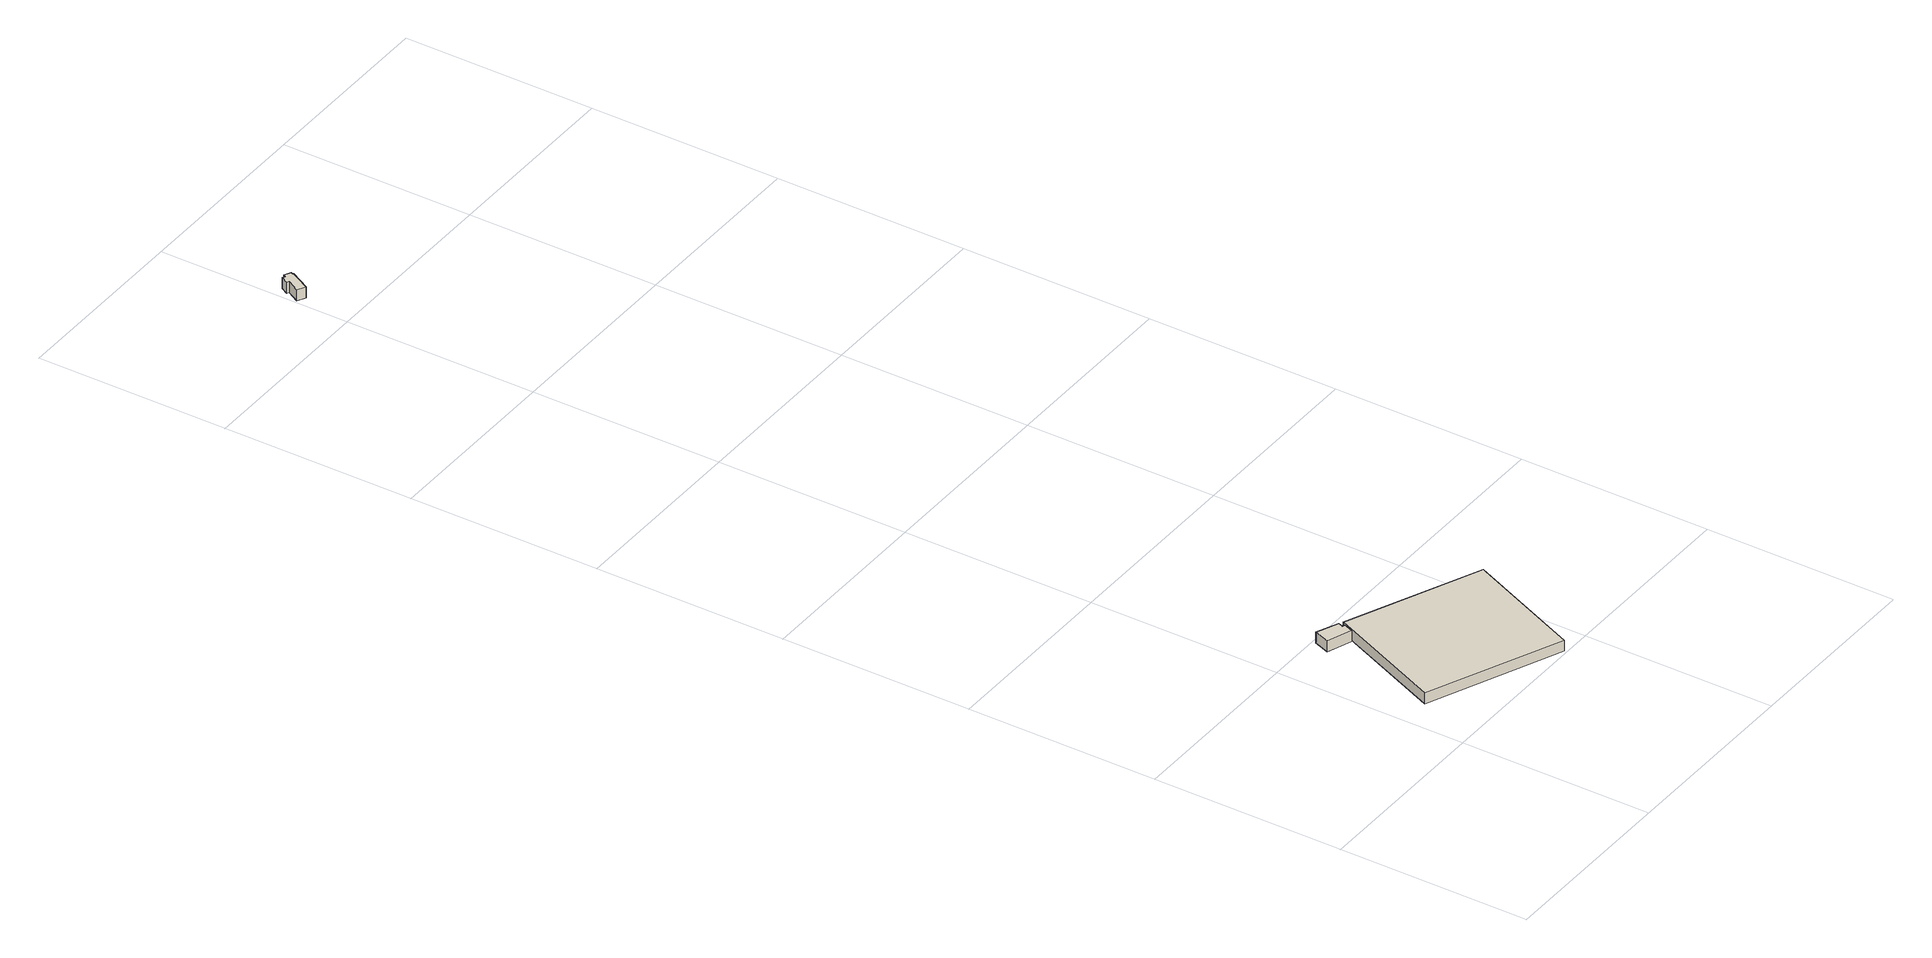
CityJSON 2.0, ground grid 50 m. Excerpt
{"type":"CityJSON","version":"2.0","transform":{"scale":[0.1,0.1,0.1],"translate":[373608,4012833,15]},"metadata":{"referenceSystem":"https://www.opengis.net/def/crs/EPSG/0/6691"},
"CityObjects":{
"building1":{"type":"Building","attributes":{"枝番":1,"利根川水系渡良瀬川洪水浸水想定区域（計画規模）.規模":"L1","利根川水系渡良瀬川洪水浸水想定区域（計画規模）.浸水ランク":"1","利根川水系渡良瀬川洪水浸水想定区域（計画規模）.浸水深":0.35,"利根川水系渡良瀬川洪水浸水想定区域（想定最大規模）.規模":"L2","利根川水系渡良瀬川洪水浸水想定区域（想定最大規模）.浸水ランク":"2","利根川水系渡良瀬川洪水浸水想定区域（想定最大規模）.浸水深":2.25,"利根川水系渡良瀬川洪水浸水想定区域（想定最大規模）.継続時間":125.4,"利根川水系利根川洪水浸水想定区域（計画規模）.規模":"L1","利根川水系利根川洪水浸水想定区域（計画規模）.浸水ランク":"3","利根川水系利根川洪水浸水想定区域（計画規模）.浸水深":3.2,"利根川水系利根川洪水浸水想定区域（想定最大規模）.規模":"L2","利根川水系利根川洪水浸水想定区域（想定最大規模）.浸水ランク":"4","利根川水系利根川洪水浸水想定区域（想定最大規模）.浸水深":5.43,"BuildingDetails.prefecture":"10","BuildingDetails.city":"10207"},"geometry":[{"type":"Solid","lod":"1","boundaries":[[[[0,1,2,3,4,5]],[[4,6,7,5]],[[3,8,6,4]],[[2,9,8,3]],[[1,10,9,2]],[[0,11,10,1]],[[5,7,11,0]],[[6,8,9,10,11,7]]]]}]},
"building2":{"type":"Building","attributes":{"枝番":1,"利根川水系渡良瀬川洪水浸水想定区域（計画規模）.規模":"L1","利根川水系渡良瀬川洪水浸水想定区域（計画規模）.浸水ランク":"1","利根川水系渡良瀬川洪水浸水想定区域（計画規模）.浸水深":0.41,"利根川水系渡良瀬川洪水浸水想定区域（想定最大規模）.規模":"L2","利根川水系渡良瀬川洪水浸水想定区域（想定最大規模）.浸水ランク":"2","利根川水系渡良瀬川洪水浸水想定区域（想定最大規模）.浸水深":2.35,"利根川水系渡良瀬川洪水浸水想定区域（想定最大規模）.継続時間":131.8,"利根川水系利根川洪水浸水想定区域（計画規模）.規模":"L1","利根川水系利根川洪水浸水想定区域（計画規模）.浸水ランク":"3","利根川水系利根川洪水浸水想定区域（計画規模）.浸水深":3.3,"利根川水系利根川洪水浸水想定区域（想定最大規模）.規模":"L2","利根川水系利根川洪水浸水想定区域（想定最大規模）.浸水ランク":"4","利根川水系利根川洪水浸水想定区域（想定最大規模）.浸水深":5.53,"BuildingDetails.prefecture":"10","BuildingDetails.city":"10207"},"geometry":[{"type":"Solid","lod":"1","boundaries":[[[[12,13,14,15]],[[14,16,17,15]],[[13,18,16,14]],[[12,19,18,13]],[[15,17,19,12]],[[16,18,19,17]]]]}]},
"building3":{"type":"Building","attributes":{"枝番":1,"利根川水系渡良瀬川洪水浸水想定区域（計画規模）.規模":"L1","利根川水系渡良瀬川洪水浸水想定区域（計画規模）.浸水ランク":"2","利根川水系渡良瀬川洪水浸水想定区域（計画規模）.浸水深":1.12,"利根川水系渡良瀬川洪水浸水想定区域（計画規模）.継続時間":10.7,"利根川水系渡良瀬川洪水浸水想定区域（想定最大規模）.規模":"L2","利根川水系渡良瀬川洪水浸水想定区域（想定最大規模）.浸水ランク":"2","利根川水系渡良瀬川洪水浸水想定区域（想定最大規模）.浸水深":1.87,"利根川水系渡良瀬川洪水浸水想定区域（想定最大規模）.継続時間":141.9,"利根川水系矢場川洪水浸水想定区域（想定最大規模）.規模":"L2","利根川水系矢場川洪水浸水想定区域（想定最大規模）.浸水ランク":"1","利根川水系矢場川洪水浸水想定区域（想定最大規模）.浸水深":0.45,"利根川水系多々良川洪水浸水想定区域（想定最大規模）.規模":"L2","利根川水系多々良川洪水浸水想定区域（想定最大規模）.浸水ランク":"1","利根川水系多々良川洪水浸水想定区域（想定最大規模）.浸水深":0.37,"利根川水系利根川洪水浸水想定区域（計画規模）.規模":"L1","利根川水系利根川洪水浸水想定区域（計画規模）.浸水ランク":"2","利根川水系利根川洪水浸水想定区域（計画規模）.浸水深":2.7,"利根川水系利根川洪水浸水想定区域（想定最大規模）.規模":"L2","利根川水系利根川洪水浸水想定区域（想定最大規模）.浸水ランク":"3","利根川水系利根川洪水浸水想定区域（想定最大規模）.浸水深":4.93,"measuredHeight":3.1,"BuildingDetails.prefecture":"10","BuildingDetails.city":"10207"},"geometry":[{"type":"Solid","lod":"1","boundaries":[[[[20,21,22,23,24,25,26,27,28,29]],[[28,30,31,29]],[[27,32,30,28]],[[26,33,32,27]],[[25,34,33,26]],[[24,35,34,25]],[[23,36,35,24]],[[22,37,36,23]],[[21,38,37,22]],[[20,39,38,21]],[[29,31,39,20]],[[30,32,33,34,35,36,37,38,39,31]]]]}]}
},
"vertices":[
[130,450,9],[145,490,9],[202,466,9],[197,453,9],[204,451,9],[194,426,9],[204,451,39],[194,426,39],[197,453,39],[202,466,39],[145,490,39],[130,450,39],
[81,155,8],[212,461,8],[558,312,8],[426,7,8],[558,312,38],[426,7,38],[212,461,38],[81,155,38],
[2,3136,13],[19,3168,13],[14,3171,13],[24,3190,13],[31,3186,13],[35,3193,13],[52,3184,13],[49,3178,13],[51,3177,13],[23,3125,13],[51,3177,43],[23,3125,43],[49,3178,43],[52,3184,43],[35,3193,43],[31,3186,43],[24,3190,43],[14,3171,43],[19,3168,43],[2,3136,43]
]}
